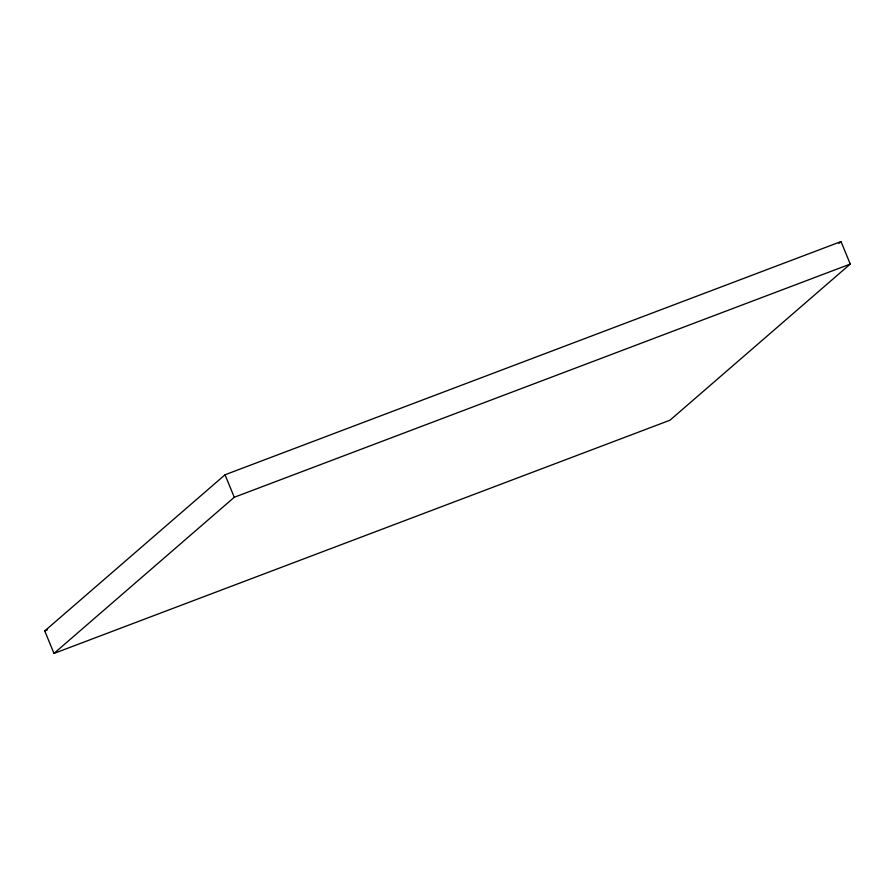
<?xml version="1.0" encoding="UTF-8"?>
<svg xmlns="http://www.w3.org/2000/svg" width="895" height="895" viewBox="0 0 895 895"><rect width="100%" height="100%" fill="white"/><g stroke="black" fill="none" stroke-linecap="round" stroke-linejoin="round"><path stroke-width="1.34" d="M44.75 630.93L225.037 474.775L841.02 241.572L850.25 264.07L669.963 420.225L53.98 653.428L44.75 630.93L47.368 629.935M53.98 653.428L234.266 497.273L850.25 264.07M838.917 243.395L841.02 241.572M225.037 474.775L234.266 497.273"/></g></svg>
